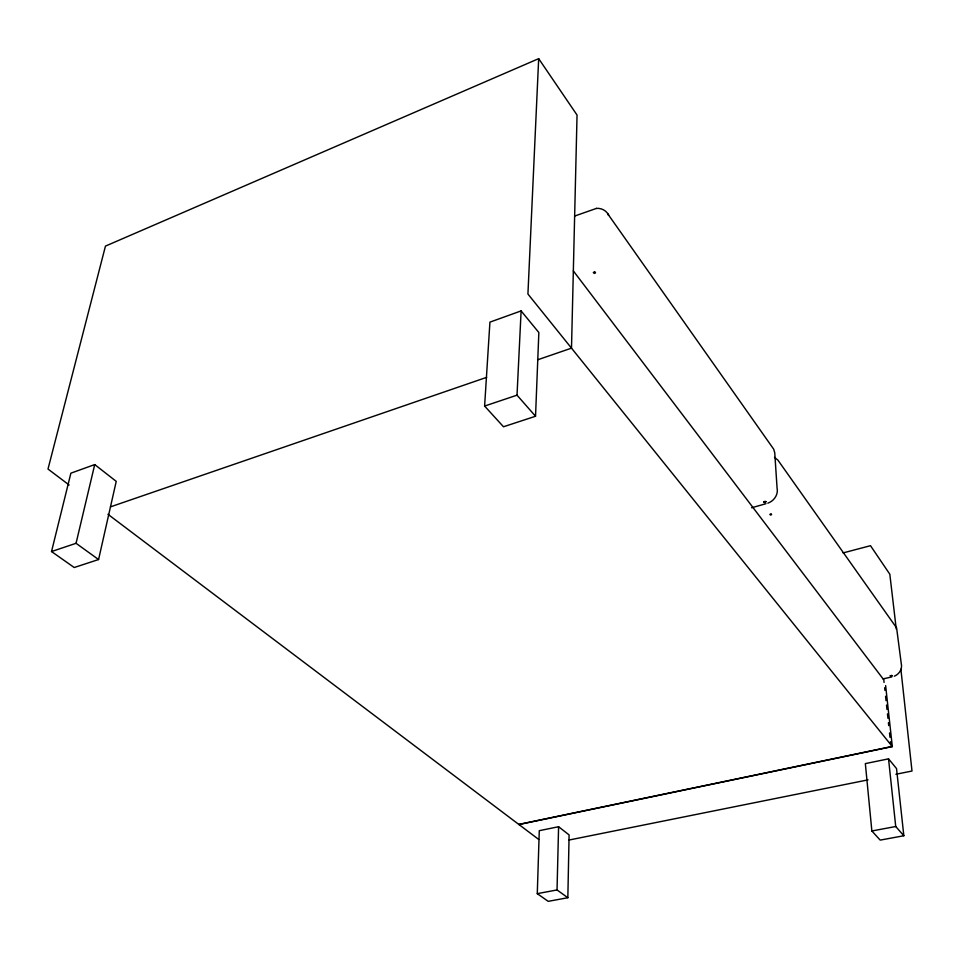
<?xml version="1.0" encoding="UTF-8"?>
<svg xmlns="http://www.w3.org/2000/svg" width="960" height="960" viewBox="0 0 960 960"><rect width="100%" height="100%" fill="white"/><g stroke="black" fill="none" stroke-linecap="round" stroke-linejoin="round"><path stroke-width="1.44" d="M567.84 897.732L569.1 834.924L558.588 826.716L539.28 830.688L537.276 893.652L548.208 901.344L567.84 897.732L557.04 889.944L537.276 893.652M557.04 889.944L558.588 826.716M535.536 416.256L538.848 332.532L521.112 310.908L489.924 322.14L484.608 406.056L503.484 426.768L535.536 416.256L517.02 395.172L521.112 310.908M69.12 484.992L48 469.044L105.456 246.108L538.68 58.656L527.928 294.036L892.32 746.592L518.952 824.544M98.58 559.536L116.232 481.368L94.728 464.58L70.884 473.172L51.528 551.544L74.208 567.516L98.58 559.536L76.056 543.3L51.528 551.544M76.056 543.3L94.728 464.58M894.312 676.188C899.196 674.328 902.652 668.832 901.26 663.636L896.616 627.936L777.936 460.164L774.504 457.38M594.72 271.86L593.304 272.448L594.204 273.444L595.536 272.892L594.84 272.004M574.764 216.024L596.472 208.392M767.82 503.148C773.94 501.168 778.536 494.532 777.072 488.064L774.756 452.832L773.676 449.16L607.836 213.984L608.616 215.184C606.528 210.552 601.32 207.876 596.34 208.404M110.46 506.868L486.648 377.352M537.552 359.832L571.5 348.144L577.044 115.044L538.68 58.656M484.608 406.056L517.02 395.172M771.072 513.984L769.824 514.38L770.448 515.04L771.612 514.668L771.144 514.092M751.608 507.78L765.996 503.7M843.072 552.924L870.492 545.688L889.824 574.224L896.256 629.052M883.044 678.912L891.804 676.92M518.784 824.412L892.2 746.436M888.54 758.844L865.344 763.608L871.86 830.976L880.188 840.108L903.84 835.752L896.52 768.564L888.54 758.844L895.728 826.512L903.84 835.752M569.148 840.012L868.044 779.868M895.884 774.276L912 771.024L900.888 669.24M871.86 830.976L895.728 826.512M107.952 514.296L538.68 839.424M573.336 270.9L883.788 679.812L884.076 682.452M885.624 685.596L892.32 746.592M884.652 687.744L884.928 690.384M885.564 696.252L886.032 700.656M886.512 705.06L886.98 709.452M887.46 713.856L887.928 718.26M888.408 722.664L888.72 725.592M889.512 732.936L889.98 737.328M890.46 741.732L890.772 744.672M892.08 675.648L890.628 676.332L890.172 675.672L891.36 676.164C893.544 674.46 887.784 676.332 892.08 675.648M765.924 501.72L764.328 502.596L763.716 501.708L765.144 502.344C767.34 500.04 761.184 502.512 765.924 501.72"/></g></svg>
